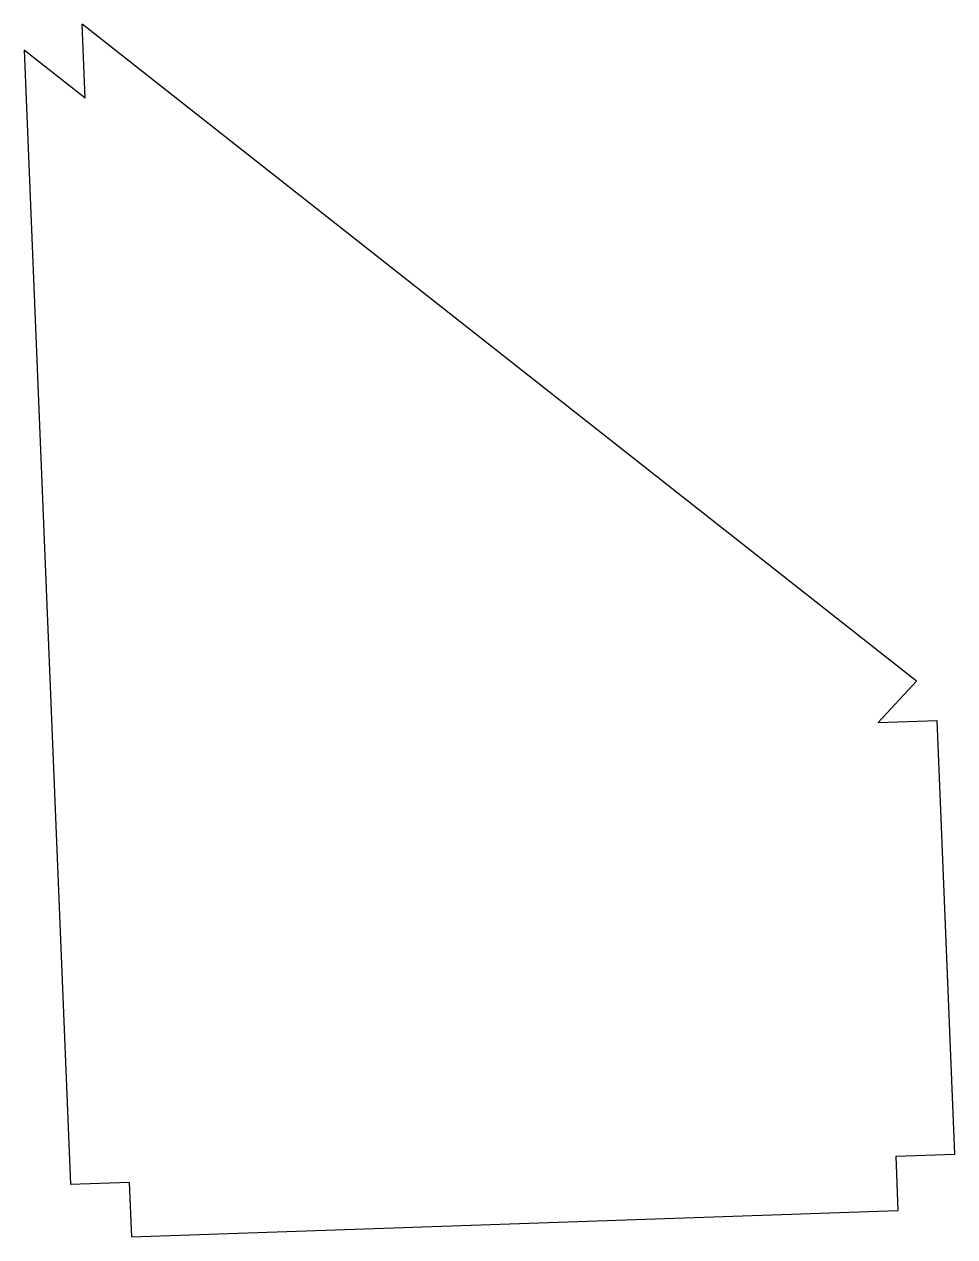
# Model space of a CAD drawing. Extents: x -29.9 to 17.5, y -32.7 to 28.9.
import ezdxf

# ---------------------------------------------------------------- set-up
doc = ezdxf.new("R2010")
doc.units = 0
doc.header["$MEASUREMENT"] = 0
doc.layers.get('0').update_dxf_attribs({"linetype": 'CONTINUOUS'})

msp = doc.modelspace()

# ---------------------------------------------------------------- linework, layer by layer
for p, q in [((-26.753, 25.194), (-26.905, 28.948)), ((15.515, -4.469), (-26.905, 28.948)), ((-26.753, 25.194), (-29.854, 27.637)), ((-29.854, 27.637), (-27.511, -30.074)), ((13.564, -6.565), (15.515, -4.469)), ((13.564, -6.565), (16.562, -6.462)), ((17.457, -28.528), (16.562, -6.462)), ((14.46, -28.631), (17.457, -28.528)), ((14.46, -28.631), (14.572, -31.39)), ((-24.513, -29.971), (-27.511, -30.074)), ((-24.513, -29.971), (-24.401, -32.729)), ((-24.401, -32.729), (14.572, -31.39))]:
    msp.add_line(p, q)

doc.saveas('drawing.dxf')
